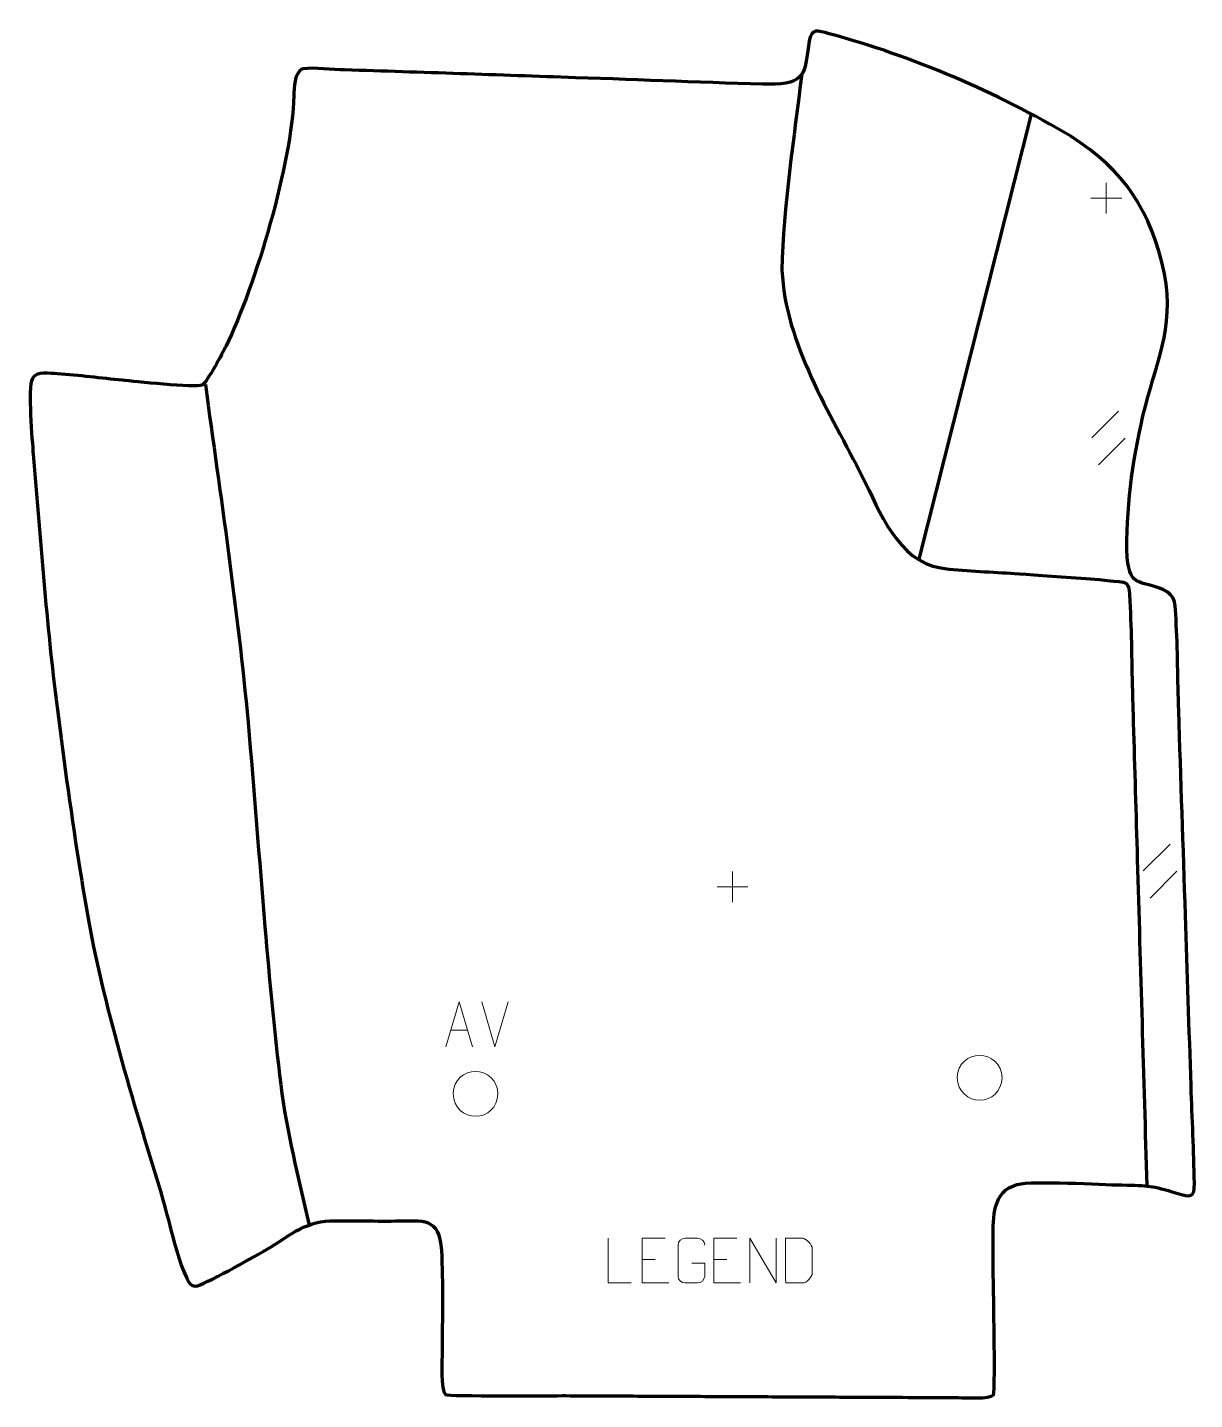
# Model space of a CAD drawing. Header units: millimetres. Extents: x 1047 to 1698, y -70 to 696.
import ezdxf

# ---------------------------------------------------------------- set-up
doc = ezdxf.new("R2010")
doc.units = ezdxf.units.MM
doc.header["$MEASUREMENT"] = 0
doc.layers.add('layer 2', color=7, linetype='Continuous')
doc.layers.add('layer 3', color=7, linetype='Continuous')

msp = doc.modelspace()

# ---------------------------------------------------------------- linework, layer by layer
at = {"layer": 'layer 2', "color": 142, "lineweight": 158}
for points, knots in [([(1478.8882, 669.6397), (1474.6864, 633.9718), (1468.5551, 595.9218), (1467.8346, 560.1586), (1467.8346, 560.1586), (1469.655, 519.2909), (1494.6601, 480.2948), (1512.8629, 444.5778), (1512.8629, 444.5778), (1522.3426, 425.6039), (1532.5659, 397.7461), (1556.4242, 393.9408), (1556.4242, 393.9408), (1568.8996, 392.1107), (1582.8356, 391.9481), (1595.5924, 390.9782), (1595.5924, 390.9782), (1603.25, 390.4032), (1656.5595, 387.0767), (1659.252, 385.738), (1659.252, 385.738), (1662.092, 384.3259), (1661.7456, 378.3997), (1661.8939, 375.6179), (1661.8939, 375.6179), (1662.8483, 357.72), (1662.9383, 339.668), (1663.4315, 321.7445), (1663.4315, 321.7445), (1663.5704, 316.9822), (1663.7092, 312.22), (1663.8481, 307.4577), (1663.8481, 307.4577), (1664.5887, 282.0589), (1665.3292, 256.6602), (1666.0698, 231.2614), (1666.0698, 231.2614), (1667.838, 170.6218), (1669.6061, 109.9822), (1671.3743, 49.3426)], [0, 0, 0, 0, 0.09090909, 0.09090909, 0.09090909, 0.09090909, 0.18181818, 0.18181818, 0.18181818, 0.18181818, 0.27272727, 0.27272727, 0.27272727, 0.27272727, 0.36363636, 0.36363636, 0.36363636, 0.36363636, 0.45454545, 0.45454545, 0.45454545, 0.45454545, 0.54545455, 0.54545455, 0.54545455, 0.54545455, 0.63636364, 0.63636364, 0.63636364, 0.63636364, 0.72727273, 0.72727273, 0.72727273, 0.72727273, 0.81818182, 0.81818182, 0.81818182, 0.81818182, 1, 1, 1, 1]), ([(1146.191, 496.4912), (1154.6979, 433.6211), (1164.1967, 370.9659), (1170.0171, 307.7603), (1170.0171, 307.7603), (1173.5007, 269.7867), (1176.1823, 231.7437), (1179.4125, 193.7481), (1179.4125, 193.7481), (1181.9176, 164.3325), (1184.6973, 134.9678), (1188.2534, 105.6581), (1188.2534, 105.6581), (1191.4567, 79.3313), (1198.1581, 53.7779), (1203.9241, 27.9495)], [0, 0, 0, 0, 0.2, 0.2, 0.2, 0.2, 0.4, 0.4, 0.4, 0.4, 0.6, 0.6, 0.6, 0.6, 1, 1, 1, 1])]:
    msp.add_open_spline(points, degree=3, knots=knots, dxfattribs=at)
msp.add_open_spline([(1606.8538, 647.1824), (1606.8538, 647.1824), (1544.1016, 398.122), (1544.1016, 398.122)], degree=3, dxfattribs=at)
at = {"layer": 'layer 2', "color": 142, "lineweight": 9}
for points in [[(1648.8093, 608.8071), (1648.8093, 608.8071), (1648.8093, 591.6543), (1648.8093, 591.6543)], [(1640.2329, 600.2307), (1640.2329, 600.2307), (1657.3857, 600.2307), (1657.3857, 600.2307)], [(1640.6953, 466.5863), (1640.6953, 466.5863), (1655.6321, 481.5232), (1655.6321, 481.5232)], [(1640.6953, 466.5863), (1640.6953, 466.5863), (1655.6321, 481.5232), (1655.6321, 481.5232)], [(1644.4631, 451.4281), (1644.4631, 451.4281), (1659.4, 466.3649), (1659.4, 466.3649)], [(1644.4631, 451.4281), (1644.4631, 451.4281), (1659.4, 466.3649), (1659.4, 466.3649)], [(1669.4164, 224.8997), (1669.4164, 224.8997), (1684.3532, 239.8366), (1684.3532, 239.8366)], [(1669.4164, 224.8997), (1669.4164, 224.8997), (1684.3532, 239.8366), (1684.3532, 239.8366)], [(1440.2299, 224.6029), (1440.2299, 224.6029), (1440.2299, 207.4501), (1440.2299, 207.4501)], [(1673.1842, 209.7415), (1673.1842, 209.7415), (1688.1211, 224.6783), (1688.1211, 224.6783)], [(1673.1842, 209.7415), (1673.1842, 209.7415), (1688.1211, 224.6783), (1688.1211, 224.6783)], [(1431.6535, 216.0265), (1431.6535, 216.0265), (1448.8063, 216.0265), (1448.8063, 216.0265)], [(1307.7382, 126.8137), (1307.7382, 126.8137), (1300.4164, 151.7673), (1300.4164, 151.7673)], [(1315.0601, 151.7673), (1315.0601, 151.7673), (1307.7383, 126.8137), (1307.7383, 126.8137)], [(1283.1013, 136.0704), (1283.1013, 136.0704), (1292.597, 136.0704), (1292.597, 136.0704)], [(1389.8883, 8.0528), (1389.8883, 8.0528), (1397.0564, 8.0528), (1397.0564, 8.0528)], [(1429.8883, 8.0528), (1429.8883, 8.0528), (1437.0564, 8.0528), (1437.0564, 8.0528)]]:
    msp.add_open_spline(points, degree=3, dxfattribs=at)
for points, knots in [([(1280.3787, 126.821), (1280.3787, 126.821), (1287.7497, 151.7745), (1287.7497, 151.7745), (1287.7497, 151.7745), (1287.7497, 151.7745), (1295.3196, 126.821), (1295.3196, 126.821)], [0, 0, 0, 0, 0.33333333, 0.33333333, 0.33333333, 0.33333333, 1, 1, 1, 1]), ([(1565.6668, 109.618), (1565.751, 117.5232), (1572.0295, 122.1018), (1578.1668, 121.9863), (1578.1668, 121.9863), (1584.3041, 122.1018), (1590.5826, 117.2644), (1590.6668, 109.3592), (1590.6668, 109.3592), (1590.226, 101.8243), (1584.9381, 97.0259), (1578.1668, 96.9909), (1578.1668, 96.9909), (1572.0295, 96.8754), (1565.751, 101.7128), (1565.6668, 109.618)], [0, 0, 0, 0, 0.2, 0.2, 0.2, 0.2, 0.4, 0.4, 0.4, 0.4, 0.6, 0.6, 0.6, 0.6, 1, 1, 1, 1]), ([(1284.4148, 100.6227), (1284.499, 108.5279), (1290.7775, 113.1065), (1296.9148, 112.991), (1296.9148, 112.991), (1303.0521, 113.1065), (1309.3306, 108.2691), (1309.4148, 100.3639), (1309.4148, 100.3639), (1308.974, 92.829), (1303.6861, 88.0306), (1296.9148, 87.9956), (1296.9148, 87.9956), (1290.7775, 87.8801), (1284.499, 92.7175), (1284.4148, 100.6227)], [0, 0, 0, 0, 0.2, 0.2, 0.2, 0.2, 0.4, 0.4, 0.4, 0.4, 0.6, 0.6, 0.6, 0.6, 1, 1, 1, 1]), ([(1383.7958, -5.0211), (1383.7958, -5.0211), (1370.8467, -5.0211), (1370.8467, -5.0211), (1370.8467, -5.0211), (1370.8467, -5.0211), (1370.8467, 19.9325), (1370.8467, 19.9325)], [0, 0, 0, 0, 0.33333333, 0.33333333, 0.33333333, 0.33333333, 1, 1, 1, 1]), ([(1402.7622, 19.9325), (1402.7622, 19.9325), (1389.8883, 19.9325), (1389.8883, 19.9325), (1389.8883, 19.9325), (1389.8883, 19.9325), (1389.8883, -5.0211), (1389.8883, -5.0211), (1389.8883, -5.0211), (1389.8883, -5.0211), (1404.7541, -5.0211), (1404.7541, -5.0211)], [0, 0, 0, 0, 0.25, 0.25, 0.25, 0.25, 0.5, 0.5, 0.5, 0.5, 1, 1, 1, 1]), ([(1417.5761, 5.9647), (1417.5761, 5.9647), (1424.7442, 5.9647), (1424.7442, 5.9647), (1424.7442, 5.9647), (1424.7442, 5.9647), (1424.7442, -1.2034), (1424.7442, -1.2034), (1424.7442, -1.2034), (1424.6045, -3.5268), (1422.9273, -5.0064), (1420.7795, -5.0172), (1420.7795, -5.0172), (1418.4477, -5.0168), (1416.1157, -5.0168), (1413.7842, -5.0172), (1413.7842, -5.0172), (1411.8593, -5.1226), (1409.8871, -3.2381), (1409.8983, -1.2208), (1409.8983, -1.2208), (1409.8987, 4.5493), (1409.8987, 10.319), (1409.8983, 16.0883), (1409.8983, 16.0883), (1409.9025, 18.2264), (1411.6493, 19.9456), (1413.8016, 19.9322), (1413.8016, 19.9322), (1416.1273, 19.9322), (1418.4534, 19.9322), (1420.7795, 19.9322), (1420.7795, 19.9322), (1422.7262, 19.9676), (1424.7176, 18.4761), (1424.7442, 16.0384)], [0, 0, 0, 0, 0.1, 0.1, 0.1, 0.1, 0.2, 0.2, 0.2, 0.2, 0.3, 0.3, 0.3, 0.3, 0.4, 0.4, 0.4, 0.4, 0.5, 0.5, 0.5, 0.5, 0.6, 0.6, 0.6, 0.6, 0.7, 0.7, 0.7, 0.7, 0.8, 0.8, 0.8, 0.8, 1, 1, 1, 1]), ([(1442.7622, 19.9325), (1442.7622, 19.9325), (1429.8883, 19.9325), (1429.8883, 19.9325), (1429.8883, 19.9325), (1429.8883, 19.9325), (1429.8883, -5.0211), (1429.8883, -5.0211), (1429.8883, -5.0211), (1429.8883, -5.0211), (1444.7541, -5.0211), (1444.7541, -5.0211)], [0, 0, 0, 0, 0.25, 0.25, 0.25, 0.25, 0.5, 0.5, 0.5, 0.5, 1, 1, 1, 1]), ([(1449.9938, -5.021), (1449.9938, -5.021), (1449.9938, 19.9325), (1449.9938, 19.9325), (1449.9938, 19.9325), (1449.9938, 19.9325), (1464.6486, -5.021), (1464.6486, -5.021), (1464.6486, -5.021), (1464.6486, -5.021), (1464.6486, 19.9325), (1464.6486, 19.9325)], [0, 0, 0, 0, 0.25, 0.25, 0.25, 0.25, 0.5, 0.5, 0.5, 0.5, 1, 1, 1, 1]), ([(1469.9289, -4.9929), (1472.2607, -4.9925), (1477.2109, -5.0165), (1479.5424, -5.0168), (1479.5424, -5.0168), (1481.4674, -5.1222), (1484.786, -1.5806), (1484.7748, 0.4367), (1484.7748, 0.4367), (1484.7744, 6.2068), (1484.7744, 8.3765), (1484.7748, 14.1458), (1484.7748, 14.1458), (1484.7705, 16.2839), (1481.396, 19.944), (1479.2436, 19.9305), (1479.2436, 19.9305), (1476.9179, 19.9305), (1472.1936, 19.9305), (1469.8675, 19.9305), (1469.8675, 19.9305), (1469.8679, 14.1836), (1469.9292, 0.7544), (1469.9289, -4.9929)], [0, 0, 0, 0, 0.14285714, 0.14285714, 0.14285714, 0.14285714, 0.28571429, 0.28571429, 0.28571429, 0.28571429, 0.42857143, 0.42857143, 0.42857143, 0.42857143, 0.57142857, 0.57142857, 0.57142857, 0.57142857, 0.71428571, 0.71428571, 0.71428571, 0.71428571, 1, 1, 1, 1])]:
    msp.add_open_spline(points, degree=3, knots=knots, dxfattribs=at)
at = {"layer": 'layer 3', "color": 242, "lineweight": 158}
msp.add_open_spline([(1352.7365, 667.5284), (1389.7688, 666.3005), (1427.1044, 664.541), (1464.1124, 663.8354), (1464.1124, 663.8354), (1482.3378, 664.6239), (1480.6611, 672.8025), (1483.0201, 687.8225), (1483.0201, 687.8225), (1484.493, 695.5536), (1487.4415, 693.7515), (1494.2704, 692.0545), (1494.2704, 692.0545), (1540.4471, 679.6101), (1587.7813, 659.2041), (1628.9761, 634.9313), (1628.9761, 634.9313), (1659.3419, 615.49), (1673.6007, 593.1105), (1681.3274, 558.0657), (1681.3274, 558.0657), (1687.1051, 527.1431), (1676.0525, 507.7614), (1669.2565, 478.8344), (1669.2565, 478.8344), (1663.2443, 452.8544), (1659.6458, 426.2778), (1660.3846, 399.5587), (1660.3846, 399.5587), (1662.1987, 382.4864), (1668.2967, 387.313), (1680.6815, 381.8074), (1680.6815, 381.8074), (1688.0224, 378.5441), (1687.2432, 372.3985), (1687.6782, 365.3065), (1687.6782, 365.3065), (1688.6727, 348.5726), (1688.6239, 331.3093), (1689.1792, 314.4661), (1689.1792, 314.4661), (1690.4353, 276.3659), (1691.6902, 238.2657), (1692.9457, 200.1656), (1692.9457, 200.1656), (1693.992, 168.4156), (1695.0383, 136.6656), (1696.0846, 104.9156), (1696.0846, 104.9156), (1696.6911, 86.8439), (1697.5662, 68.6917), (1697.9648, 50.6252), (1697.9648, 50.6252), (1698.0212, 42.2685), (1695.9439, 42.8417), (1688.0453, 45.1494), (1688.0453, 45.1494), (1673.8397, 49.3652), (1672.4898, 49.3764), (1657.5055, 49.6534), (1657.5055, 49.6534), (1645.6369, 49.9221), (1608.1383, 52.1897), (1599.0898, 49.9426), (1599.0898, 49.9426), (1585.0148, 45.9652), (1585.7932, 31.8654), (1585.6884, 19.8041), (1585.6884, 19.8041), (1585.5088, -6.6971), (1586.6131, -33.2997), (1586.2933, -59.7665), (1586.2933, -59.7665), (1586.2785, -60.9894), (1586.2666, -66.4077), (1585.9015, -67.4016), (1585.9015, -67.4016), (1583.7886, -70.0692), (1570.032, -68.9995), (1566.0903, -68.9743), (1566.0903, -68.9743), (1549.6035, -68.8688), (1533.1163, -68.8165), (1516.6293, -68.7358), (1516.6293, -68.7358), (1503.9482, -68.6727), (1491.2671, -68.6096), (1478.586, -68.5466), (1478.586, -68.5466), (1466.2219, -68.4851), (1453.8578, -68.4236), (1441.4938, -68.3621), (1441.4938, -68.3621), (1428.8126, -68.299), (1416.1315, -68.236), (1403.4504, -68.1729), (1403.4504, -68.1729), (1391.0863, -68.1114), (1378.7223, -68.0499), (1366.3582, -67.9884), (1366.3582, -67.9884), (1360.0176, -67.9569), (1353.6771, -67.9254), (1347.3365, -67.8938), (1347.3365, -67.8938), (1340.1424, -67.8706), (1281.2524, -68.2532), (1280.1562, -67.3125), (1280.1562, -67.3125), (1277.4535, -64.9934), (1278.2455, -47.4575), (1278.309, -43.3043), (1278.309, -43.3043), (1278.3271, -24.7678), (1278.9022, -5.2292), (1277.8811, 13.2026), (1277.8811, 13.2026), (1276.5656, 31.8596), (1267.9833, 29.814), (1252.2802, 29.5706), (1252.2802, 29.5706), (1239.3324, 29.4085), (1226.0645, 29.9337), (1213.1984, 29.5006), (1213.1984, 29.5006), (1198.0063, 27.4381), (1191.0907, 19.4878), (1178.4497, 12.525), (1178.4497, 12.525), (1173.0666, 9.56), (1144.6482, -6.573), (1140.9008, -6.7702), (1140.9008, -6.7702), (1139.0816, -6.866), (1138.0926, -5.8458), (1136.9383, -4.6316), (1136.9383, -4.6316), (1130.6746, 6.8319), (1126.507, 27.9881), (1122.5388, 41.2941), (1122.5388, 41.2941), (1107.0942, 93.0539), (1090.6837, 144.11), (1080.9932, 197.3814), (1080.9932, 197.3814), (1079.4891, 205.8243), (1078.0793, 214.2818), (1076.6968, 222.7453), (1076.6968, 222.7453), (1076.6968, 222.7453), (1076.544, 223.6824), (1076.544, 223.6824), (1076.544, 223.6824), (1071.5459, 254.4737), (1067.4495, 285.3614), (1063.5016, 316.3009), (1063.5016, 316.3009), (1057.5279, 363.1599), (1054.0419, 410.3135), (1050.184, 457.3819), (1050.184, 457.3819), (1049.605, 464.9025), (1046.957, 494.3152), (1049.7176, 499.6392), (1049.7176, 499.6392), (1051.9143, 503.8757), (1059.6076, 502.523), (1063.7049, 502.2435), (1063.7049, 502.2435), (1075.5822, 501.4332), (1088.1341, 499.8712), (1100.0579, 498.6592), (1100.0579, 498.6592), (1105.9505, 498.0602), (1140.781, 494.3592), (1144.4228, 496.0071), (1144.4228, 496.0071), (1147.3387, 497.8022), (1155.7784, 513.9041), (1157.756, 517.8533), (1157.756, 517.8533), (1174.3789, 551.9319), (1194.3583, 619.6185), (1195.5859, 657.5349), (1195.5859, 657.5349), (1195.7126, 661.9735), (1195.6977, 669.8241), (1200.0853, 672.2886), (1200.0853, 672.2886), (1200.0853, 672.2886), (1200.8528, 672.5199), (1200.8528, 672.5199), (1200.8528, 672.5199), (1206.7628, 673.2513), (1217.3109, 672.0497), (1223.8892, 671.8476), (1223.8892, 671.8476), (1266.8425, 670.5285), (1309.7866, 668.949), (1352.7365, 667.5284)], degree=3, knots=[0, 0, 0, 0, 0.01960784, 0.01960784, 0.01960784, 0.01960784, 0.03921569, 0.03921569, 0.03921569, 0.03921569, 0.05882353, 0.05882353, 0.05882353, 0.05882353, 0.07843137, 0.07843137, 0.07843137, 0.07843137, 0.09803922, 0.09803922, 0.09803922, 0.09803922, 0.11764706, 0.11764706, 0.11764706, 0.11764706, 0.1372549, 0.1372549, 0.1372549, 0.1372549, 0.15686275, 0.15686275, 0.15686275, 0.15686275, 0.17647059, 0.17647059, 0.17647059, 0.17647059, 0.19607843, 0.19607843, 0.19607843, 0.19607843, 0.21568627, 0.21568627, 0.21568627, 0.21568627, 0.23529412, 0.23529412, 0.23529412, 0.23529412, 0.25490196, 0.25490196, 0.25490196, 0.25490196, 0.2745098, 0.2745098, 0.2745098, 0.2745098, 0.29411765, 0.29411765, 0.29411765, 0.29411765, 0.31372549, 0.31372549, 0.31372549, 0.31372549, 0.33333333, 0.33333333, 0.33333333, 0.33333333, 0.35294118, 0.35294118, 0.35294118, 0.35294118, 0.37254902, 0.37254902, 0.37254902, 0.37254902, 0.39215686, 0.39215686, 0.39215686, 0.39215686, 0.41176471, 0.41176471, 0.41176471, 0.41176471, 0.43137255, 0.43137255, 0.43137255, 0.43137255, 0.45098039, 0.45098039, 0.45098039, 0.45098039, 0.47058824, 0.47058824, 0.47058824, 0.47058824, 0.49019608, 0.49019608, 0.49019608, 0.49019608, 0.50980392, 0.50980392, 0.50980392, 0.50980392, 0.52941176, 0.52941176, 0.52941176, 0.52941176, 0.54901961, 0.54901961, 0.54901961, 0.54901961, 0.56862745, 0.56862745, 0.56862745, 0.56862745, 0.58823529, 0.58823529, 0.58823529, 0.58823529, 0.60784314, 0.60784314, 0.60784314, 0.60784314, 0.62745098, 0.62745098, 0.62745098, 0.62745098, 0.64705882, 0.64705882, 0.64705882, 0.64705882, 0.66666667, 0.66666667, 0.66666667, 0.66666667, 0.68627451, 0.68627451, 0.68627451, 0.68627451, 0.70588235, 0.70588235, 0.70588235, 0.70588235, 0.7254902, 0.7254902, 0.7254902, 0.7254902, 0.74509804, 0.74509804, 0.74509804, 0.74509804, 0.76470588, 0.76470588, 0.76470588, 0.76470588, 0.78431373, 0.78431373, 0.78431373, 0.78431373, 0.80392157, 0.80392157, 0.80392157, 0.80392157, 0.82352941, 0.82352941, 0.82352941, 0.82352941, 0.84313725, 0.84313725, 0.84313725, 0.84313725, 0.8627451, 0.8627451, 0.8627451, 0.8627451, 0.88235294, 0.88235294, 0.88235294, 0.88235294, 0.90196078, 0.90196078, 0.90196078, 0.90196078, 0.92156863, 0.92156863, 0.92156863, 0.92156863, 0.94117647, 0.94117647, 0.94117647, 0.94117647, 0.96078431, 0.96078431, 0.96078431, 0.96078431, 1, 1, 1, 1], dxfattribs=at)

doc.saveas('drawing.dxf')
